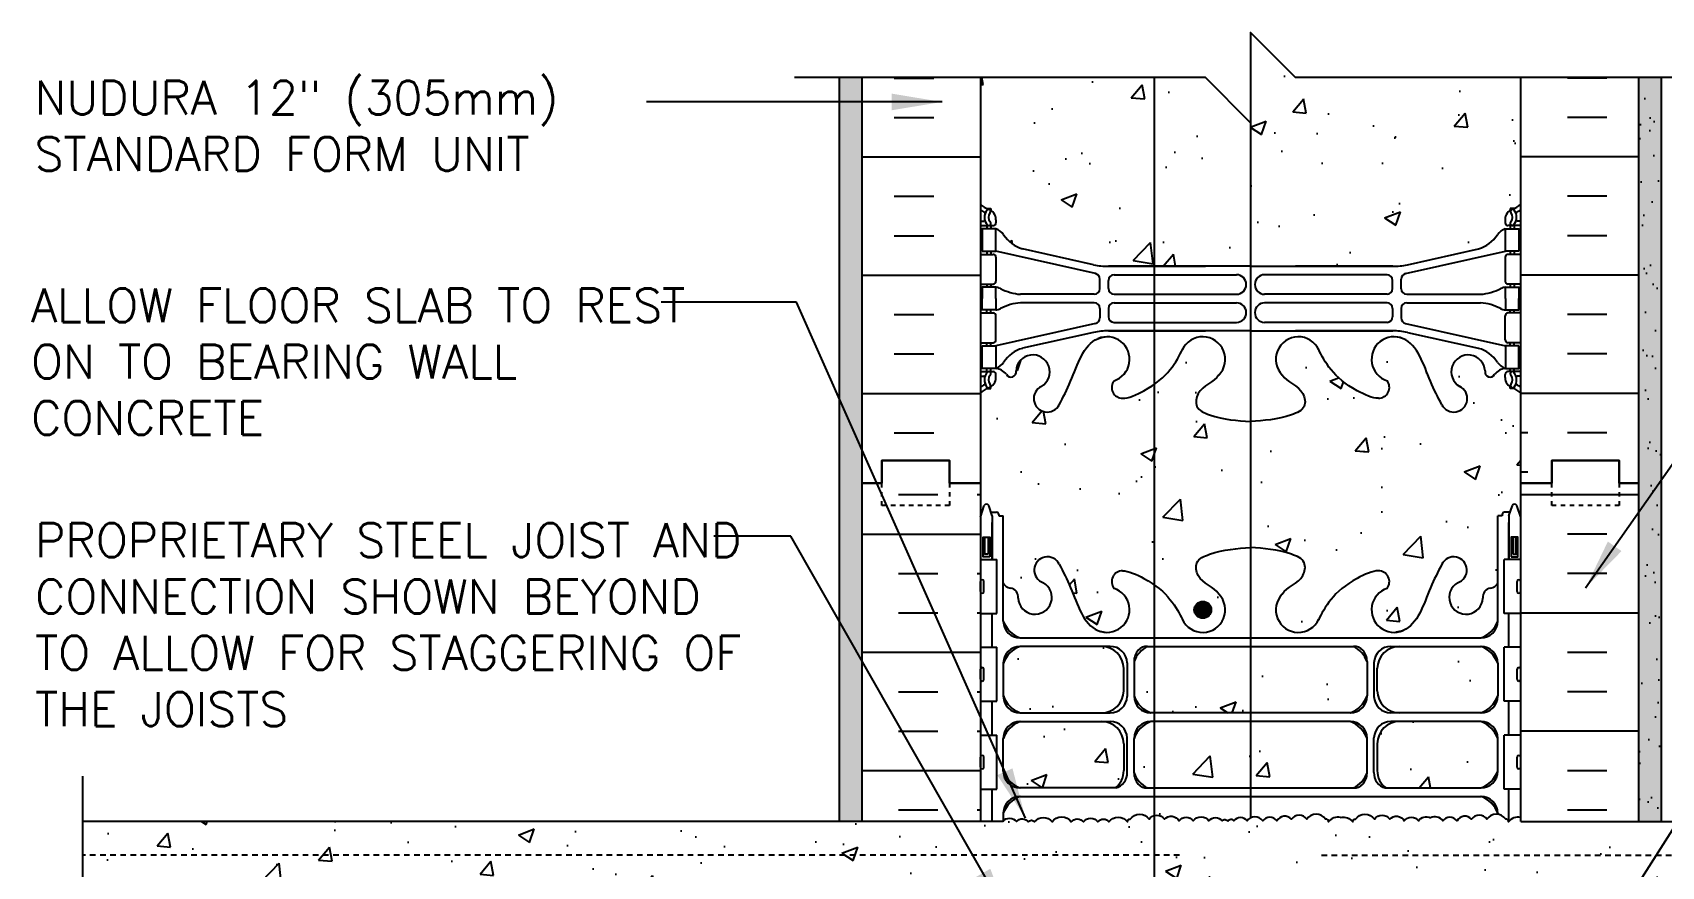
# Model space of a CAD drawing. Header units: inches. Extents: x 241.2 to 299.7, y 172.1 to 244.9.
# Drawn here: x 241.25 to 277.42, y 226.12 to 244.63 of the extents above; entities that cross this region are included whole.
import ezdxf

# ---------------------------------------------------------------- set-up
doc = ezdxf.new("R2010")
doc.units = ezdxf.units.IN
doc.header["$MEASUREMENT"] = 0
doc.linetypes.add('DASHED2', pattern=[0.375, 0.25, -0.125])
doc.linetypes.add('HIDDEN2', pattern=[0.1875, 0.125, -0.0625])
for name, color, linetype in [('HATCH', 12, 'Continuous'), ('Hidden2', 12, 'HIDDEN2'), ('line25', 2, 'Continuous'), ('LINE3', 3, 'Continuous'), ('LINE50', 5, 'Continuous'), ('LINE9', 9, 'Continuous'), ('TEXT', 4, 'Continuous'), ('Web_Edge', 9, 'Continuous')]:
    doc.layers.add(name, color=color, linetype=linetype)
doc.styles.add('DIM', font='romans.shx', dxfattribs={"width": 0.7})
doc.styles.add('ROMANS', font='romans.shx', dxfattribs={"height": 0.75})
doc.dimstyles.new('ext_12', dxfattribs={"dimscale": 12, "dimtxt": 0.09375, "dimasz": 0.09375, "dimexe": 0.09375, "dimexo": 0.0625, "dimgap": 0.0625, "dimtad": 1, "dimdec": 1, "dimzin": 3, "dimdsep": 46, "dimlunit": 4, "dimtxsty": 'DIM', "dimcen": 0.09, "dimdle": 0.09375, "dimclrt": 4, "dimadec": 0, "dimazin": 0, "dimtfac": 1, "dimtdec": 1, "dimtmove": 2, "dimatfit": 3, "dimfxl": 1, "dimfrac": 2, "dimtolj": 1, "dimtzin": 0, "dimarcsym": 0})
pattern_1 = [(50, (0, 0), (3.5863, -0.31376), [0.375, -4.125]), (355, (0, 0), (-0.693757, 3.76096), [0.3, -3.3]), (100.4514, (0.299, -0.026), (2.892544, 3.4472), [0.3187, -3.50571]), (46.1842, (0, 1), (5.336207, -0.827596), [0.5625, -6.1875]), (96.6356, (0.4447, 0.931), (4.67331, 4.87059), [0.47805, -5.25857]), (351.1842, (0, 1), (4.67331, 4.87059), [0.45, -4.95]), (21, (0.5, 0.75), (2.984535, -2.013094), [0.375, -4.125]), (326, (0.5, 0.75), (1.216577, 3.62575), [0.3, -3.3]), (71.4514, (0.7487, 0.5822), (4.201112, 1.612656), [0.3187, -3.50571]), (37.5, (0, 0), (0.0607993, 1.6644693), [0, -3.26, 0, -3.35, 0, -3.3125]), (7.5, (0, 0), (1.315348, 1.9720586), [0, -1.91, 0, -3.185, 0, -1.2625]), (327.5, (-1.115, 0), (2.669112, -0.1127744), [0, -1.25, 0, -3.9, 0, -5.175]), (317.5, (-1.615, 0), (2.915931, 0.500525), [0, -1.625, 0, -2.59, 0, -3.675])]

msp = doc.modelspace()

# ---------------------------------------------------------------- hatches: boundary and pattern name
at = {"layer": 'HATCH'}
h = msp.add_hatch(dxfattribs=at)
h.set_pattern_fill('AR-CONC', color=256, scale=0.5)
h.set_pattern_definition(pattern_1)
h.paths.add_polyline_path([(274.295, 210.436, 0.088416), (274.149, 210.534), (274.059, 210.534), (274.059, 210.575, -0.249069), (273.949, 210.782), (273.949, 210.85, -0.414214), (274.012, 210.912), (274.059, 210.912), (274.059, 210.982), (273.954, 210.982, -0.155529), (273.778, 211.117, 0.180914), (273.361, 211.428), (271.78, 211.781, 0.054974), (271.453, 211.817), (269.295, 211.817), (268.295, 211.817), (265.137, 211.817, 0.054974), (264.81, 211.781), (263.229, 211.428, 0.180914), (262.812, 211.117, -0.155529), (262.636, 210.982), (262.531, 210.982), (262.531, 210.912), (262.579, 210.912, -0.414214), (262.641, 210.85), (262.641, 210.782, -0.249069), (262.531, 210.575), (262.531, 210.534), (262.441, 210.534, 0.088416), (262.295, 210.436), (262.295, 204.821, 0.088416), (262.441, 204.724), (262.531, 204.724), (262.531, 204.682, -0.249069), (262.641, 204.475), (262.641, 204.407, -0.414214), (262.579, 204.345), (262.531, 204.345), (262.531, 204.275), (262.636, 204.275, -0.155529), (262.812, 204.141, 0.180914), (263.229, 203.829), (264.81, 203.476, 0.054974), (265.137, 203.44), (267.295, 203.44), (268.295, 203.44), (271.453, 203.44, 0.054974), (271.78, 203.476), (273.361, 203.829, 0.180914), (273.778, 204.141, -0.155529), (273.954, 204.275), (274.059, 204.275), (274.059, 204.345), (274.012, 204.345, -0.414214), (273.949, 204.407), (273.949, 204.475, -0.249069), (274.059, 204.682), (274.059, 204.724), (274.149, 204.724, 0.088416), (274.295, 204.821)])
h.paths.add_polyline_path([(270.883, 221.355, 0.225652), (270.508, 221.73), (266.083, 221.73, 0.225652), (265.708, 221.355), (265.708, 220.587, 0.185301), (266.006, 220.254), (270.584, 220.254, 0.185301), (270.883, 220.587)])
h.paths.add_polyline_path([(270.883, 223.064, 0.185301), (270.584, 223.397), (266.006, 223.397, 0.185301), (265.708, 223.064), (265.708, 222.296, 0.225652), (266.083, 221.921), (270.508, 221.921, 0.225652), (270.883, 222.296)])
h.paths.add_polyline_path([(265.48, 223.011, 0.24677), (265.286, 223.397), (264.295, 223.397), (264.295, 221.921), (264.98, 221.921, 0.410093), (265.48, 222.414)])
h.paths.add_polyline_path([(264.295, 223.397), (263.795, 223.397), (263.795, 221.921), (264.295, 221.921)])
h.paths.add_polyline_path([(263.795, 223.397), (263.18, 223.397, 0.225652), (262.805, 223.022), (262.805, 222.296, 0.225652), (263.18, 221.921), (263.795, 221.921)])
h.paths.add_polyline_path([(263.795, 221.73), (263.18, 221.73, 0.225652), (262.805, 221.355), (262.805, 220.629, 0.225652), (263.18, 220.254), (263.795, 220.254)])
h.paths.add_polyline_path([(264.295, 221.73), (263.795, 221.73), (263.795, 220.254), (264.295, 220.254)])
h.paths.add_polyline_path([(265.48, 221.237, 0.410093), (264.98, 221.73), (264.295, 221.73), (264.295, 220.254), (264.98, 220.254, 0.406005), (265.48, 220.74)])
h.paths.add_polyline_path([(272.295, 221.73), (271.61, 221.73, 0.410093), (271.11, 221.237), (271.11, 220.74, 0.406005), (271.61, 220.254), (272.295, 220.254)])
h.paths.add_polyline_path([(273.785, 221.355, 0.225652), (273.41, 221.73), (272.795, 221.73), (272.795, 220.254), (273.41, 220.254, 0.225652), (273.785, 220.629)])
h.paths.add_polyline_path([(273.785, 223.022, 0.225652), (273.41, 223.397), (272.795, 223.397), (272.795, 221.921), (273.41, 221.921, 0.225652), (273.785, 222.296)])
h.paths.add_polyline_path([(272.295, 223.397), (271.304, 223.397, 0.24677), (271.11, 223.011), (271.11, 222.414, 0.410093), (271.61, 221.921), (272.295, 221.921)])
h.paths.add_polyline_path([(272.295, 223.869), (270.795, 223.869), (270.795, 223.883, 0.509352), (270.221, 223.873, 0.520567), (269.409, 223.873, 0.520567), (268.689, 223.873, 0.520567), (268.288, 223.873, 0.520567), (267.488, 223.873, 0.520567), (266.759, 223.873, 0.520567), (266.3, 223.873, 0.520567), (265.824, 223.873, 0.027717), (265.795, 223.91), (265.795, 223.869), (264.295, 223.869), (264.295, 223.585), (272.295, 223.585)])
h.paths.add_polyline_path([(264.295, 223.869), (263.795, 223.869), (263.795, 223.585), (264.295, 223.585)])
h.paths.add_polyline_path([(270.795, 225.869), (271.045, 225.869), (298.725, 225.869), (298.725, 227.119), (274.295, 227.119), (274.295, 227.204, 0.356777), (274.006, 227.072, 0.77579), (273.963, 227.169, 0.520567), (273.544, 227.169, 0.520567), (273.205, 227.169, 0.520567), (272.881, 227.129, 0.520567), (272.565, 227.129, 0.373598), (272.295, 227.197, 0.373598), (272.025, 227.129, 0.520567), (271.709, 227.129, 0.520567), (271.386, 227.169, 0.520567), (271.046, 227.169, 0.520567), (270.627, 227.169, 0.77579), (270.584, 227.072, 0.356777), (270.295, 227.204, 0.356777), (270.006, 227.072, 0.77579), (269.963, 227.169, 0.520567), (269.544, 227.169, 0.520567), (269.205, 227.169, 0.520567), (268.881, 227.129, 0.520567), (268.565, 227.129, 0.520567), (268.217, 227.129, 0.520567), (267.925, 227.129, 0.542707), (267.794, 227.119, 0.542707), (267.662, 227.129, 0.520567), (267.37, 227.129, 0.520567), (267.022, 227.129, 0.520567), (266.707, 227.129, 0.520567), (266.383, 227.169, 0.520567), (266.043, 227.169, 0.520567), (265.625, 227.169, 0.77579), (265.581, 227.072, 0.570299), (265.151, 227.105, 0.520567), (264.906, 227.105, 0.520567), (264.582, 227.105, 0.520567), (264.314, 227.105, 0.520567), (263.887, 227.105, 0.520567), (263.5, 227.105, 0.520567), (263.358, 227.105, 0.520567), (263.097, 227.113, 0.486686), (262.796, 227.119), (242.355, 227.119), (242.355, 225.869), (265.545, 225.869), (265.795, 225.869), (265.795, 223.91, -0.027717), (265.824, 223.873, -0.520567), (266.3, 223.873, -0.520567), (266.759, 223.873, -0.520567), (267.488, 223.873, -0.520567), (268.288, 223.873, -0.520567), (268.689, 223.873, -0.520567), (269.409, 223.873, -0.520567), (270.221, 223.873, -0.509352), (270.795, 223.883)])
h.paths.add_polyline_path([(261.193, 225.369), (265.295, 225.369), (265.295, 225.619), (242.355, 225.619), (242.355, 224.369), (243.453, 224.369), (260.193, 224.369)], flags=17)
h.paths.add_polyline_path([(265.545, 225.869), (242.355, 225.869), (242.355, 225.619), (265.295, 225.619, -0.414214)], flags=17)
h.paths.add_polyline_path([(298.725, 225.619), (271.295, 225.619), (271.295, 225.369), (275.397, 225.369), (276.397, 224.369), (298.725, 224.369)], flags=17)
h.paths.add_polyline_path([(298.725, 225.869), (271.045, 225.869, -0.414214), (271.295, 225.619), (298.725, 225.619)], flags=17)
h.paths.add_polyline_path([(265.48, 228.843, 0.410093), (264.98, 229.336), (263.18, 229.336, 0.225652), (262.805, 228.961), (262.805, 228.235, 0.225652), (263.18, 227.86), (265.286, 227.86, 0.24677), (265.48, 228.246)])
h.paths.add_polyline_path([(265.48, 230.02), (265.48, 230.517, 0.406005), (264.98, 231.003), (263.18, 231.003, 0.225652), (262.805, 230.628), (262.805, 229.902, 0.225652), (263.18, 229.527), (264.98, 229.527, 0.410093)])
h.paths.add_polyline_path([(270.883, 230.67, 0.185301), (270.584, 231.003), (266.006, 231.003, 0.185301), (265.708, 230.67), (265.708, 229.902, 0.225652), (266.083, 229.527), (270.508, 229.527, 0.225652), (270.883, 229.902)])
h.paths.add_polyline_path([(270.883, 228.961, 0.225652), (270.508, 229.336), (266.083, 229.336, 0.225652), (265.708, 228.961), (265.708, 228.193, 0.185301), (266.006, 227.86), (270.584, 227.86, 0.185301), (270.883, 228.193)])
h.paths.add_polyline_path([(273.785, 228.961, 0.225652), (273.41, 229.336), (271.61, 229.336, 0.410093), (271.11, 228.843), (271.11, 228.246, 0.24677), (271.304, 227.86), (273.41, 227.86, 0.225652), (273.785, 228.235)])
h.paths.add_polyline_path([(273.785, 230.628, 0.225652), (273.41, 231.003), (271.61, 231.003, 0.406005), (271.11, 230.517), (271.11, 230.02, 0.410093), (271.61, 229.527), (273.41, 229.527, 0.225652), (273.785, 229.902)])
h.paths.add_polyline_path([(274.059, 240.724), (274.149, 240.724, 0.088416), (274.295, 240.821), (274.295, 243.629), (269.295, 243.629), (268.295, 244.629), (268.295, 242.629), (267.295, 243.629), (262.295, 243.629), (262.295, 240.821, 0.088416), (262.441, 240.724), (262.531, 240.724), (262.531, 240.682, -0.249069), (262.641, 240.475), (262.641, 240.407, -0.414214), (262.579, 240.345), (262.531, 240.345), (262.531, 240.275), (262.636, 240.275, -0.168672), (262.822, 240.125, 0.17445), (263.229, 239.829), (264.81, 239.476, 0.054974), (265.137, 239.44), (268.295, 239.44), (271.453, 239.44, 0.054974), (271.78, 239.476), (273.361, 239.829, 0.17445), (273.768, 240.125, -0.168672), (273.954, 240.275), (274.059, 240.275), (274.059, 240.345), (274.012, 240.345, -0.414214), (273.949, 240.407), (273.949, 240.475, -0.249069), (274.059, 240.682)])
h = msp.add_hatch(dxfattribs=at)
h.set_pattern_fill('AR-SAND', color=256, scale=0.25, style=0)
h.set_pattern_definition([(142.5, (259.27336, 233.5455), (0.0157483, 0.481706), [0, -0.38, 0, -0.425, 0, -0.40625]), (172.5, (259.27336, 233.5455), (-0.442444, 0.705537), [0, -0.205, 0, -0.3425, 0, -0.13125]), (212.5, (259.58086, 233.5455), (-0.7785355, 0.0014148), [0, -0.125, 0, -0.45, 0, -0.5875]), (222.5, (259.58086, 233.5455), (-0.751532, 0.219419), [0, -0.0625, 0, -0.295, 0, -0.3375])])
h.paths.add_polyline_path([(259.17, 243.629), (259.67, 243.629), (259.67, 234.629), (259.67, 227.119), (259.17, 227.119)])
h.paths.add_polyline_path([(259.17, 209.869), (259.67, 209.869), (259.67, 198.629), (259.17, 198.629)])
h.paths.add_polyline_path([(242.355, 210.369), (242.355, 209.869), (261.795, 209.869), (261.795, 210.369)])
h = msp.add_hatch(dxfattribs=at)
h.set_pattern_fill('AR-SAND', color=256, scale=0.25, style=0)
h.set_pattern_definition([(37.5, (277.31667, 233.5455), (-0.0157483, 0.481706), [0, -0.38, 0, -0.425, 0, -0.40625]), (7.5, (277.3167, 233.5455), (0.442444, 0.705537), [0, -0.205, 0, -0.3425, 0, -0.13125]), (327.5, (277.00917, 233.5455), (0.7785355, 0.0014148), [0, -0.125, 0, -0.45, 0, -0.5875]), (317.5, (277.0092, 233.5455), (0.751532, 0.219419), [0, -0.0625, 0, -0.295, 0, -0.3375])])
h.paths.add_polyline_path([(277.42, 243.629), (276.92, 243.629), (276.92, 234.629), (276.92, 227.119), (277.42, 227.119)])
h.paths.add_polyline_path([(277.42, 209.869), (276.92, 209.869), (276.92, 198.629), (277.42, 198.629)])
h.paths.add_polyline_path([(298.725, 209.869), (298.725, 210.369), (274.795, 210.369), (274.795, 209.869)])
h = msp.add_hatch(dxfattribs=at)
h.set_pattern_fill('AR-SAND', color=256, scale=0.5, style=0)
h.set_pattern_definition([(37.5, (157.8106, 29.396), (-0.0314967, 0.963412), [0, -0.76, 0, -0.85, 0, -0.8125]), (7.5, (157.8106, 29.396), (0.8848884, 1.411073), [0, -0.41, 0, -0.685, 0, -0.2625]), (327.5, (157.1956, 29.396), (1.557071, 0.0028295), [0, -0.25, 0, -0.9, 0, -1.175]), (317.5, (157.1956, 29.396), (1.503063, 0.438838), [0, -0.125, 0, -0.59, 0, -0.675])])
h.paths.add_polyline_path([(277.42, 229.416), (276.92, 229.169), (276.92, 227.119), (277.42, 227.119)])
h.paths.add_polyline_path([(277.42, 234.266), (276.92, 234.019), (276.92, 229.169), (277.42, 229.416)])
h.paths.add_polyline_path([(277.42, 235.93), (276.92, 235.93), (276.92, 234.629), (276.92, 234.019), (277.42, 234.266)])
h.paths.add_polyline_path([(277.42, 243.629), (276.92, 243.629), (276.92, 235.93), (277.42, 235.93)])
h = msp.add_hatch(dxfattribs=at)
h.set_pattern_fill('AR-CONC', color=256, scale=0.5)
h.set_pattern_definition(pattern_1)
edge = h.paths.add_edge_path()
edge.add_arc((274.16, 234.103), 0.0567, 28.0725, 151.9275, ccw=False)
edge.add_line((274.21, 234.13), (274.295, 233.869))
edge.add_line((274.295, 233.869), (274.295, 234.629))
edge.add_line((274.295, 234.629), (274.295, 236.629))
edge.add_arc((273.949, 236.268), 0.5, 46.2109, 66.4218)
edge.add_line((274.149, 236.726), (274.059, 236.726))
edge.add_line((274.059, 236.726), (274.059, 236.768))
edge.add_arc((274.199, 236.975), 0.25, 180, 235.9442, ccw=False)
edge.add_line((273.949, 236.975), (273.949, 237.042))
edge.add_arc((274.012, 237.042), 0.0625, 90, 180, ccw=False)
edge.add_line((274.012, 237.105), (274.059, 237.105))
edge.add_line((274.059, 237.105), (274.059, 237.175))
edge.add_line((274.059, 237.175), (273.954, 237.175))
edge.add_arc((273.992, 236.825), 0.352, 96.1291, 141.5331)
edge.add_arc((273.614, 237.094), 0.113, 167.8156, 334.0569, ccw=False)
edge.add_arc((273.129, 237.098), 0.375, 2.9237, 239.8675)
edge.add_arc((272.809, 236.505), 0.3, -152.403, 63.9425, ccw=False)
edge.add_spline(control_points=[(272.543, 236.366), (272.457, 236.532), (272.204, 237.022), (272.01, 237.703), (271.684, 237.834)], knot_values=[0, 0, 0, 0, 0.579211, 1.703896, 1.703896, 1.703896, 1.703896], degree=3, periodic=0)
edge.add_spline(control_points=[(271.684, 237.834), (271.635, 237.854), (271.58, 237.866), (271.524, 237.875)], knot_values=[1.703896, 1.703896, 1.703896, 1.703896, 1.875321, 1.875321, 1.875321, 1.875321], degree=3, periodic=0)
edge.add_arc((271.483, 237.376), 0.5, 85.2926, 251.7937)
edge.add_arc((271.136, 236.752), 0.242, -90, 38.2327, ccw=False)
edge.add_spline(control_points=[(271.136, 236.51), (271.015, 236.508), (270.196, 236.859), (269.951, 237.306), (269.811, 237.586)], knot_values=[0.038125, 0.038125, 0.038125, 0.038125, 0.320663, 1.237398, 1.237398, 1.237398, 1.237398], degree=3, periodic=0)
edge.add_arc((269.358, 237.376), 0.5, 24.819, 224.1875)
edge.add_spline(control_points=[(268.999, 237.028), (269.107, 236.865), (269.467, 236.774), (269.543, 236.279), (268.995, 236.043), (268.591, 236.014), (268.295, 235.993)], knot_values=[0.229407, 0.229407, 0.229407, 0.229407, 0.844432, 1.128849, 1.464331, 2.389004, 2.389004, 2.389004, 2.389004], degree=3, periodic=0)
edge.add_spline(control_points=[(268.295, 235.993), (267.999, 236.014), (267.595, 236.043), (267.047, 236.279), (267.123, 236.774), (267.483, 236.865), (267.591, 237.028)], knot_values=[0.229407, 0.229407, 0.229407, 0.229407, 1.15408, 1.489562, 1.773979, 2.389004, 2.389004, 2.389004, 2.389004], degree=3, periodic=0)
edge.add_arc((267.233, 237.376), 0.5, 315.8125, 515.181)
edge.add_spline(control_points=[(266.779, 237.586), (266.639, 237.306), (266.394, 236.859), (265.575, 236.508), (265.454, 236.51)], knot_values=[0.038125, 0.038125, 0.038125, 0.038125, 0.95486, 1.237398, 1.237398, 1.237398, 1.237398], degree=3, periodic=0)
edge.add_arc((265.454, 236.752), 0.242, 141.7673, 270, ccw=False)
edge.add_arc((265.108, 237.376), 0.5, 288.2063, 454.7074)
edge.add_spline(control_points=[(265.066, 237.875), (265.01, 237.866), (264.955, 237.854), (264.906, 237.834)], knot_values=[1.703896, 1.703896, 1.703896, 1.703896, 1.875321, 1.875321, 1.875321, 1.875321], degree=3, periodic=0)
edge.add_spline(control_points=[(264.906, 237.834), (264.58, 237.703), (264.386, 237.022), (264.133, 236.532), (264.047, 236.366)], knot_values=[0, 0, 0, 0, 1.124685, 1.703896, 1.703896, 1.703896, 1.703896], degree=3, periodic=0)
edge.add_arc((263.781, 236.505), 0.3, 116.0575, 333.031, ccw=False)
edge.add_arc((263.461, 237.098), 0.375, 300.1325, 537.0763)
edge.add_arc((262.976, 237.094), 0.113, -154.0569, 12.1844, ccw=False)
edge.add_arc((262.598, 236.825), 0.352, 38.4669, 83.8709)
edge.add_line((262.636, 237.175), (262.531, 237.175))
edge.add_line((262.531, 237.175), (262.531, 237.105))
edge.add_line((262.531, 237.105), (262.579, 237.105))
edge.add_arc((262.579, 237.042), 0.0625, 0, 90, ccw=False)
edge.add_line((262.641, 237.042), (262.641, 236.975))
edge.add_arc((262.391, 236.975), 0.25, 304.0558, 360, ccw=False)
edge.add_line((262.531, 236.768), (262.531, 236.726))
edge.add_line((262.531, 236.726), (262.441, 236.726))
edge.add_arc((262.641, 236.268), 0.5, 113.5782, 133.7891)
edge.add_line((262.295, 236.629), (262.295, 233.869))
edge.add_line((262.295, 233.869), (262.38, 234.13))
edge.add_arc((262.43, 234.103), 0.0567, 28.0725, 151.9275, ccw=False)
edge.add_line((262.48, 234.13), (262.529, 233.98))
edge.add_line((262.529, 233.98), (262.655, 233.98))
edge.add_arc((262.655, 233.93), 0.05, 0, 90, ccw=False)
edge.add_line((262.705, 233.93), (262.705, 233.9))
edge.add_line((262.705, 233.9), (262.805, 233.9))
edge.add_line((262.805, 233.9), (262.805, 232.411))
edge.add_arc((262.979, 232.487), 0.19, 203.6316, 265.6964)
edge.add_arc((262.936, 232.099), 0.2, -7.1071, 81.62, ccw=False)
edge.add_arc((263.509, 232.093), 0.375, 182.9237, 419.8675)
edge.add_arc((263.783, 232.698), 0.293, 25.7984, 253.0731, ccw=False)
edge.add_spline(control_points=[(264.047, 232.826), (264.133, 232.659), (264.386, 232.169), (264.58, 231.488), (264.906, 231.358)], knot_values=[0, 0, 0, 0, 0.579211, 1.703896, 1.703896, 1.703896, 1.703896], degree=3, periodic=0)
edge.add_spline(control_points=[(264.906, 231.358), (264.956, 231.338), (265.01, 231.325), (265.066, 231.317)], knot_values=[1.703896, 1.703896, 1.703896, 1.703896, 1.875321, 1.875321, 1.875321, 1.875321], degree=3, periodic=0)
edge.add_arc((265.108, 231.815), 0.5, 265.2926, 431.7937)
edge.add_arc((265.454, 232.44), 0.242, 90, 218.2327, ccw=False)
edge.add_spline(control_points=[(265.454, 232.682), (265.575, 232.684), (266.394, 232.333), (266.639, 231.886), (266.779, 231.606)], knot_values=[0.038125, 0.038125, 0.038125, 0.038125, 0.320663, 1.237398, 1.237398, 1.237398, 1.237398], degree=3, periodic=0)
edge.add_arc((267.233, 231.815), 0.5, 204.819, 404.1875)
edge.add_spline(control_points=[(267.591, 232.164), (267.483, 232.327), (267.123, 232.418), (267.047, 232.913), (267.595, 233.149), (267.999, 233.177), (268.295, 233.198)], knot_values=[0.229407, 0.229407, 0.229407, 0.229407, 0.844432, 1.128849, 1.464331, 2.389004, 2.389004, 2.389004, 2.389004], degree=3, periodic=0)
edge.add_spline(control_points=[(268.295, 233.198), (268.591, 233.177), (268.995, 233.149), (269.543, 232.913), (269.467, 232.418), (269.107, 232.327), (268.999, 232.164)], knot_values=[0.229407, 0.229407, 0.229407, 0.229407, 1.15408, 1.489562, 1.773979, 2.389004, 2.389004, 2.389004, 2.389004], degree=3, periodic=0)
edge.add_arc((269.358, 231.815), 0.5, 135.8125, 335.181)
edge.add_spline(control_points=[(269.811, 231.606), (269.951, 231.886), (270.196, 232.333), (271.015, 232.684), (271.136, 232.682)], knot_values=[0.038125, 0.038125, 0.038125, 0.038125, 0.95486, 1.237398, 1.237398, 1.237398, 1.237398], degree=3, periodic=0)
edge.add_arc((271.136, 232.44), 0.242, -38.2327, 90, ccw=False)
edge.add_arc((271.483, 231.815), 0.5, 108.2063, 274.7074)
edge.add_spline(control_points=[(271.524, 231.317), (271.58, 231.325), (271.635, 231.338), (271.684, 231.358)], knot_values=[1.703896, 1.703896, 1.703896, 1.703896, 1.875321, 1.875321, 1.875321, 1.875321], degree=3, periodic=0)
edge.add_spline(control_points=[(271.684, 231.358), (272.01, 231.488), (272.204, 232.169), (272.457, 232.659), (272.543, 232.826)], knot_values=[0, 0, 0, 0, 1.124685, 1.703896, 1.703896, 1.703896, 1.703896], degree=3, periodic=0)
edge.add_arc((272.807, 232.698), 0.293, -73.0731, 154.2016, ccw=False)
edge.add_arc((273.081, 232.093), 0.375, 120.1325, 357.0763)
edge.add_arc((273.654, 232.099), 0.2, 98.3788, 187.1071, ccw=False)
edge.add_arc((273.611, 232.487), 0.19, 274.3061, 336.3703)
edge.add_line((273.785, 232.411), (273.785, 233.9))
edge.add_line((273.785, 233.9), (273.885, 233.9))
edge.add_line((273.885, 233.9), (273.885, 233.93))
edge.add_arc((273.935, 233.93), 0.05, 90, 180, ccw=False)
edge.add_line((273.935, 233.98), (274.061, 233.98))
edge.add_line((274.061, 233.98), (274.11, 234.13))
h = msp.add_hatch(dxfattribs=at)
h.set_pattern_fill('INSUL', color=256, scale=7, style=0)
h.set_pattern_definition([(0, (276.2226, 217.7453), (0, 2.625), []), (0, (276.2226, 218.6203), (0, 2.625), [0.875, -0.875]), (0, (276.2226, 219.4953), (0, 2.625), [0.875, -0.875])])
h.paths.add_polyline_path([(276.92, 220.369), (274.295, 220.369), (274.295, 216.629), (274.983, 216.629), (274.983, 217.129), (276.483, 217.129), (276.483, 216.629), (276.92, 216.629)])
h.paths.add_polyline_path([(259.67, 227.119), (262.295, 227.119), (262.295, 234.629), (261.608, 234.629), (261.608, 235.129), (260.108, 235.129), (260.108, 234.629), (259.67, 234.629)])
h.paths.add_polyline_path([(262.295, 223.846), (259.67, 223.846), (259.67, 216.629), (260.108, 216.629), (260.108, 217.129), (261.608, 217.129), (261.608, 216.629), (262.295, 216.629)])
h = msp.add_hatch(dxfattribs=at)
h.set_pattern_fill('AR-CONC', color=256, scale=0.5, style=0)
h.set_pattern_definition([(50, (74.5623, -8.4284), (3.5863, -0.31376), [0.375, -4.125]), (355, (74.5623, -8.4284), (-0.693757, 3.76096), [0.3, -3.3]), (100.4514, (74.861, -8.4545), (2.892547, 3.447198), [0.3187, -3.50571]), (46.1842, (74.5623, -7.4284), (5.336205, -0.827595), [0.5625, -6.1875]), (96.6356, (75.007, -7.4974), (4.67331, 4.87059), [0.47805, -5.258565]), (351.1842, (74.5623, -7.4284), (4.67331, 4.87059), [0.45, -4.95]), (21, (75.0623, -7.6784), (2.984535, -2.013094), [0.375, -4.125]), (326, (75.0623, -7.6784), (1.216577, 3.62575), [0.3, -3.3]), (71.4514, (75.311, -7.846), (4.201113, 1.612652), [0.3187, -3.50571]), (37.5, (74.5623, -8.4284), (0.0607993, 1.664469), [0, -3.26, 0, -3.35, 0, -3.3125]), (7.5, (74.5623, -8.4284), (1.315348, 1.972059), [0, -1.91, 0, -3.185, 0, -1.2625]), (327.5, (73.4473, -8.4284), (2.669112, -0.1127744), [0, -1.25, 0, -3.9, 0, -5.175]), (317.5, (72.9473, -8.4284), (2.91593, 0.500525), [0, -1.625, 0, -2.59, 0, -3.675])])
h.paths.add_polyline_path([(266.307, 227.769), (266.295, 227.769), (265.295, 227.769, 0.046237), (264.882, 227.73), (264.882, 227.134, -0.047664), (264.906, 227.105, -0.520567), (265.151, 227.105, -0.520567), (265.561, 227.105, -0.520567), (265.625, 227.169, -0.520567), (266.043, 227.169, -0.373157), (266.307, 227.235)])
at = {"layer": 'LINE3'}
msp.add_hatch(color=256, dxfattribs=at).paths.add_polyline_path([(267.045, 231.815, 1), (267.42, 231.815, 1)])

# ---------------------------------------------------------------- linework, layer by layer
at = {"layer": 'HATCH'}
for p, q in [((260.383, 243.619), (261.258, 243.619)), ((276.207, 243.619), (275.332, 243.619)), ((260.383, 242.744), (261.258, 242.744)), ((276.207, 242.744), (275.332, 242.744)), ((259.67, 241.869), (262.295, 241.869)), ((276.92, 241.869), (274.295, 241.869)), ((260.383, 240.994), (261.258, 240.994)), ((276.207, 240.994), (275.332, 240.994)), ((260.383, 240.119), (261.258, 240.119)), ((276.207, 240.119), (275.332, 240.119)), ((259.67, 239.244), (262.295, 239.244)), ((276.92, 239.244), (274.295, 239.244)), ((260.383, 238.369), (261.258, 238.369)), ((276.207, 238.369), (275.332, 238.369)), ((260.383, 237.494), (261.258, 237.494)), ((276.207, 237.494), (275.332, 237.494)), ((259.67, 236.619), (262.295, 236.619)), ((276.92, 236.619), (274.295, 236.619)), ((260.383, 235.744), (261.258, 235.744)), ((274.457, 235.744), (274.295, 235.744)), ((276.207, 235.744), (275.332, 235.744)), ((274.457, 234.869), (274.295, 234.869)), ((276.92, 234.369), (274.295, 234.369)), ((276.207, 233.494), (275.332, 233.494)), ((276.207, 232.619), (275.332, 232.619)), ((276.92, 231.744), (274.295, 231.744)), ((276.207, 230.869), (275.332, 230.869)), ((276.207, 229.994), (275.332, 229.994)), ((276.92, 229.119), (274.295, 229.119)), ((276.207, 228.244), (275.332, 228.244)), ((276.207, 227.369), (275.332, 227.369))]:
    msp.add_line(p, q, dxfattribs=at)
for points in [[(262.796, 227.119, -0.486686), (263.097, 227.113, -0.520567), (263.358, 227.105, -0.520567), (263.5, 227.105, -0.520567), (263.887, 227.105, -0.520567), (264.314, 227.105, -0.520567), (264.582, 227.105, -0.520567), (264.906, 227.105, -0.520567), (265.151, 227.105, -0.520567), (265.561, 227.105, -0.520567), (265.625, 227.169, -0.520567), (266.043, 227.169, -0.520567), (266.383, 227.169, -0.520567), (266.707, 227.129, -0.520567), (267.022, 227.129, -0.520567), (267.37, 227.129, -0.520567), (267.662, 227.129, -0.542707), (267.794, 227.119)], [(270.295, 227.204, 0.314132), (270.026, 227.105, 0.520567), (269.963, 227.169, 0.520567), (269.544, 227.169, 0.520567), (269.205, 227.169, 0.520567), (268.881, 227.129, 0.520567), (268.565, 227.129, 0.520567), (268.217, 227.129, 0.520567), (267.925, 227.129, 0.542707), (267.794, 227.119)], [(270.295, 227.204, -0.314132), (270.564, 227.105, -0.520567), (270.627, 227.169, -0.520567), (271.046, 227.169, -0.520567), (271.386, 227.169, -0.520567), (271.709, 227.129, -0.520567), (272.025, 227.129, -0.373598), (272.295, 227.197, -0.373598)], [(274.295, 227.204, 0.314132), (274.026, 227.105, 0.520567), (273.963, 227.169, 0.520567), (273.544, 227.169, 0.520567), (273.205, 227.169, 0.520567), (272.881, 227.129, 0.520567), (272.565, 227.129, 0.373598), (272.295, 227.197, 0.373598)]]:
    msp.add_lwpolyline(points, format="xyb", dxfattribs=at)
at = {"layer": 'Hidden2', "linetype": 'HIDDEN2'}
for p, q in [((266.72, 226.369), (242.355, 226.369)), ((269.87, 226.369), (298.725, 226.369))]:
    msp.add_line(p, q, dxfattribs=at)
at = {"layer": 'line25'}
for p, q in [((262.295, 243.629), (262.295, 227.119)), ((274.295, 234.629), (274.295, 243.629)), ((274.295, 227.119), (274.295, 234.629)), ((262.295, 232.934), (262.66, 232.934)), ((262.66, 231.734), (262.66, 232.934)), ((274.295, 232.934), (273.93, 232.934)), ((273.93, 231.734), (273.93, 232.934)), ((262.295, 232.224), (262.295, 232.444)), ((262.295, 232.389), (262.295, 232.389)), ((262.295, 232.279), (262.295, 232.279)), ((262.335, 232.484), (262.335, 232.484)), ((262.375, 232.224), (262.375, 232.444)), ((274.215, 232.224), (274.215, 232.444)), ((274.255, 232.484), (274.255, 232.484)), ((274.295, 232.224), (274.295, 232.444)), ((274.295, 232.389), (274.295, 232.389)), ((274.295, 232.279), (274.295, 232.279)), ((262.335, 232.184), (262.335, 232.184)), ((274.255, 232.184), (274.255, 232.184)), ((262.295, 231.734), (262.66, 231.734)), ((274.295, 231.734), (273.93, 231.734)), ((262.295, 230.984), (262.66, 230.984)), ((262.66, 229.784), (262.66, 230.984)), ((274.295, 230.984), (273.93, 230.984)), ((273.93, 229.784), (273.93, 230.984)), ((262.295, 230.274), (262.295, 230.494)), ((262.295, 230.439), (262.295, 230.439)), ((262.335, 230.534), (262.335, 230.534)), ((262.375, 230.274), (262.375, 230.494)), ((274.215, 230.274), (274.215, 230.494)), ((274.255, 230.534), (274.255, 230.534)), ((274.295, 230.274), (274.295, 230.494)), ((274.295, 230.439), (274.295, 230.439)), ((262.295, 230.329), (262.295, 230.329)), ((262.335, 230.234), (262.335, 230.234)), ((274.255, 230.234), (274.255, 230.234)), ((274.295, 230.329), (274.295, 230.329)), ((262.295, 229.784), (262.66, 229.784)), ((274.295, 229.784), (273.93, 229.784)), ((262.295, 229.034), (262.66, 229.034)), ((262.66, 227.834), (262.66, 229.034)), ((274.295, 229.034), (273.93, 229.034)), ((273.93, 227.834), (273.93, 229.034)), ((262.295, 228.324), (262.295, 228.544)), ((262.295, 228.489), (262.295, 228.489)), ((262.295, 228.379), (262.295, 228.379)), ((262.335, 228.584), (262.335, 228.584)), ((262.335, 228.284), (262.335, 228.284)), ((262.375, 228.324), (262.375, 228.544)), ((274.215, 228.324), (274.215, 228.544)), ((274.255, 228.584), (274.255, 228.584)), ((274.255, 228.284), (274.255, 228.284)), ((274.295, 228.324), (274.295, 228.544)), ((274.295, 228.489), (274.295, 228.489)), ((274.295, 228.379), (274.295, 228.379)), ((262.295, 227.834), (262.66, 227.834)), ((274.295, 227.834), (273.93, 227.834))]:
    msp.add_line(p, q, dxfattribs=at)
for centre, start, end in [((262.335, 232.444), 90, 180), ((262.335, 232.444), 360, 90), ((274.255, 232.444), 90, 180), ((274.255, 232.444), 0, 90), ((262.335, 232.224), 180, 270), ((262.335, 232.224), 270, 0), ((274.255, 232.224), 180, 270), ((274.255, 232.224), 270, 0), ((262.335, 230.494), 90, 180), ((262.335, 230.494), 360, 90), ((274.255, 230.494), 90, 180), ((274.255, 230.494), 0, 90), ((262.335, 230.274), 180, 270), ((262.335, 230.274), 270, 0), ((274.255, 230.274), 180, 270), ((274.255, 230.274), 270, 0), ((262.335, 228.544), 90, 180), ((262.335, 228.324), 180, 270), ((262.335, 228.544), 360, 90), ((262.335, 228.324), 270, 0), ((274.255, 228.544), 90, 180), ((274.255, 228.324), 180, 270), ((274.255, 228.544), 0, 90), ((274.255, 228.324), 270, 0)]:
    msp.add_arc(centre, 0.04, start, end, dxfattribs=at)
at = {"layer": 'LINE3'}
for p, q in [((268.295, 244.617), (268.295, 227.197)), ((266.152, 243.629), (266.152, 199.584))]:
    msp.add_line(p, q, dxfattribs=at)
msp.add_circle((267.233, 231.815), 0.188, dxfattribs=at)
at = {"layer": 'LINE50'}
for p, q in [((259.67, 234.629), (259.67, 243.629)), ((276.92, 234.629), (276.92, 243.629)), ((259.67, 227.119), (259.67, 234.629)), ((276.92, 227.119), (276.92, 234.629))]:
    msp.add_line(p, q, dxfattribs=at)
for points in [[(259.67, 234.629), (260.108, 234.629), (260.108, 235.129), (261.608, 235.129), (261.608, 234.629), (262.295, 234.629)], [(262.295, 234.629), (261.608, 234.629), (261.608, 235.129), (260.108, 235.129), (260.108, 234.629), (259.67, 234.629)], [(276.92, 234.629), (276.483, 234.629), (276.483, 235.129), (274.983, 235.129), (274.983, 234.629), (274.295, 234.629)], [(274.295, 234.629), (274.983, 234.629), (274.983, 235.129), (276.483, 235.129), (276.483, 234.629), (276.92, 234.629)]]:
    msp.add_lwpolyline(points, dxfattribs=at)
at = {"layer": 'LINE9'}
for p, q in [((259.17, 227.119), (259.17, 243.629)), ((259.17, 227.119), (259.17, 243.629)), ((277.42, 227.119), (277.42, 243.629)), ((262.796, 227.119), (242.355, 227.119)), ((274.295, 227.119), (298.725, 227.119))]:
    msp.add_line(p, q, dxfattribs=at)
for points in [[(278.422, 243.629), (269.295, 243.629), (268.295, 244.629), (268.295, 242.629), (267.295, 243.629), (258.168, 243.629)], [(242.355, 228.119), (242.355, 219.744), (243.355, 218.744), (241.355, 218.744), (242.355, 217.744), (242.355, 208.869)]]:
    msp.add_lwpolyline(points, dxfattribs=at)
at = {"layer": 'LINE9', "linetype": 'DASHED2', "ltscale": 0.15}
for points in [[(261.608, 234.629), (261.608, 234.629), (261.608, 234.129), (260.108, 234.129), (260.108, 234.629), (260.108, 234.629)], [(276.483, 234.629), (276.483, 234.629), (276.483, 234.129), (274.983, 234.129), (274.983, 234.629), (274.983, 234.629)]]:
    msp.add_lwpolyline(points, dxfattribs=at)
at = {"layer": 'Web_Edge'}
for p, q in [((262.441, 240.724), (262.531, 240.724)), ((262.531, 240.724), (262.531, 240.682)), ((274.149, 240.724), (274.059, 240.724)), ((274.059, 240.724), (274.059, 240.682)), ((262.295, 240.445), (262.373, 240.445)), ((262.295, 240.345), (262.579, 240.345)), ((262.441, 240.345), (262.441, 240.275)), ((262.531, 240.345), (262.531, 240.275)), ((262.641, 240.475), (262.641, 240.407)), ((273.949, 240.475), (273.949, 240.407)), ((274.295, 240.345), (274.012, 240.345)), ((274.059, 240.345), (274.059, 240.275)), ((274.149, 240.345), (274.149, 240.275)), ((274.295, 240.445), (274.217, 240.445)), ((262.295, 239.705), (262.579, 239.705)), ((262.441, 239.775), (262.441, 239.705)), ((262.531, 239.775), (262.531, 239.705)), ((264.854, 239.278), (262.636, 239.775)), ((262.641, 239.642), (262.641, 239.107)), ((264.81, 239.476), (263.229, 239.829)), ((271.736, 239.278), (273.954, 239.775)), ((271.78, 239.476), (273.361, 239.829)), ((273.949, 239.642), (273.949, 239.107)), ((274.295, 239.705), (274.012, 239.705)), ((274.059, 239.775), (274.059, 239.705)), ((274.149, 239.775), (274.149, 239.705)), ((264.951, 238.944), (264.951, 239.156)), ((265.137, 239.44), (267.295, 239.44)), ((268.295, 239.44), (265.137, 239.44)), ((265.139, 238.945), (265.139, 239.129)), ((265.264, 239.254), (267.983, 239.254)), ((268.295, 239.44), (271.453, 239.44)), ((271.326, 239.254), (268.607, 239.254)), ((271.453, 239.44), (269.295, 239.44)), ((271.451, 238.945), (271.451, 239.129)), ((271.639, 238.944), (271.639, 239.156)), ((262.295, 239.045), (262.579, 239.045)), ((262.441, 239.045), (262.441, 238.975)), ((262.531, 239.045), (262.531, 238.975)), ((264.826, 238.819), (263.189, 238.819)), ((265.264, 238.82), (267.983, 238.82)), ((271.326, 238.82), (268.607, 238.82)), ((271.764, 238.819), (273.401, 238.819)), ((274.295, 239.045), (274.012, 239.045)), ((274.059, 239.045), (274.059, 238.975)), ((274.149, 239.045), (274.149, 238.975)), ((262.295, 238.405), (262.579, 238.405)), ((262.441, 238.405), (262.441, 238.475)), ((262.531, 238.405), (262.531, 238.475)), ((264.826, 238.631), (263.189, 238.631)), ((264.951, 238.506), (264.951, 238.293)), ((265.139, 238.505), (265.139, 238.321)), ((265.264, 238.63), (267.983, 238.63)), ((271.326, 238.63), (268.607, 238.63)), ((271.451, 238.505), (271.451, 238.321)), ((271.639, 238.506), (271.639, 238.293)), ((271.764, 238.631), (273.401, 238.631)), ((274.295, 238.405), (274.012, 238.405)), ((274.059, 238.405), (274.059, 238.475)), ((274.149, 238.405), (274.149, 238.475)), ((264.854, 238.171), (262.636, 237.675)), ((262.641, 237.807), (262.641, 238.342)), ((265.264, 238.196), (267.983, 238.196)), ((271.326, 238.196), (268.607, 238.196)), ((271.736, 238.171), (273.954, 237.675)), ((273.949, 237.807), (273.949, 238.342)), ((262.295, 237.745), (262.579, 237.745)), ((262.441, 237.675), (262.441, 237.745)), ((262.531, 237.675), (262.531, 237.745)), ((264.81, 237.973), (263.229, 237.62)), ((265.137, 238.009), (267.295, 238.009)), ((268.295, 238.009), (265.137, 238.009)), ((268.295, 238.009), (271.453, 238.009)), ((271.453, 238.009), (269.295, 238.009)), ((271.78, 237.973), (273.361, 237.62)), ((274.295, 237.745), (274.012, 237.745)), ((274.059, 237.675), (274.059, 237.745)), ((274.149, 237.675), (274.149, 237.745)), ((262.295, 237.105), (262.579, 237.105)), ((262.295, 237.005), (262.373, 237.005)), ((262.441, 237.105), (262.441, 237.175)), ((262.531, 237.105), (262.531, 237.175)), ((262.641, 236.975), (262.641, 237.042)), ((273.949, 236.975), (273.949, 237.042)), ((274.295, 237.105), (274.012, 237.105)), ((274.059, 237.105), (274.059, 237.175)), ((274.149, 237.105), (274.149, 237.175)), ((274.295, 237.005), (274.217, 237.005)), ((262.441, 236.726), (262.531, 236.726)), ((262.531, 236.726), (262.531, 236.768)), ((274.059, 236.726), (274.059, 236.768)), ((274.149, 236.726), (274.059, 236.726)), ((262.295, 233.869), (262.38, 234.13)), ((262.555, 233.9), (262.48, 234.13)), ((274.035, 233.9), (274.11, 234.13)), ((274.295, 233.869), (274.21, 234.13)), ((262.529, 233.98), (262.655, 233.98)), ((262.555, 233.9), (262.555, 232.934)), ((262.705, 233.93), (262.705, 233.93)), ((262.705, 233.93), (262.705, 233.9)), ((262.705, 233.9), (262.805, 233.9)), ((262.805, 231.565), (262.805, 233.9)), ((273.885, 233.9), (273.785, 233.9)), ((273.785, 231.565), (273.785, 233.9)), ((273.885, 233.93), (273.885, 233.93)), ((273.885, 233.93), (273.885, 233.9)), ((274.061, 233.98), (273.935, 233.98)), ((274.035, 233.9), (274.035, 232.934)), ((263.18, 231.19), (273.41, 231.19)), ((265.18, 231.003), (263.18, 231.003)), ((266.006, 231.003), (270.618, 231.003)), ((271.41, 231.003), (273.41, 231.003)), ((262.805, 230.628), (262.805, 229.902)), ((265.48, 230.02), (265.48, 230.517)), ((265.555, 230.641), (265.555, 229.889)), ((265.708, 230.671), (265.708, 229.902)), ((270.883, 230.671), (270.883, 229.902)), ((271.035, 230.641), (271.035, 229.889)), ((271.11, 230.02), (271.11, 230.517)), ((273.785, 230.628), (273.785, 229.902)), ((263.18, 229.527), (265.18, 229.527)), ((270.508, 229.527), (266.083, 229.527)), ((273.41, 229.527), (271.41, 229.527)), ((263.18, 229.336), (265.18, 229.336)), ((270.508, 229.336), (266.083, 229.336)), ((273.41, 229.336), (271.41, 229.336)), ((262.805, 228.235), (262.805, 228.961)), ((265.48, 228.843), (265.48, 228.246)), ((265.555, 228.205), (265.555, 228.975)), ((265.708, 228.192), (265.708, 228.961)), ((270.883, 228.192), (270.883, 228.961)), ((271.035, 228.205), (271.035, 228.975)), ((271.11, 228.843), (271.11, 228.246)), ((273.785, 228.235), (273.785, 228.961)), ((265.303, 227.86), (263.18, 227.86)), ((263.18, 227.673), (273.41, 227.673)), ((266.006, 227.86), (270.618, 227.86)), ((271.287, 227.86), (273.41, 227.86)), ((262.805, 227.298), (262.805, 227.129)), ((273.785, 227.298), (273.785, 227.276))]:
    msp.add_line(p, q, dxfattribs=at)
for points in [[(262.336, 239.775), (262.636, 239.775), (262.636, 240.275), (262.336, 240.275)], [(274.254, 239.775), (273.954, 239.775), (273.954, 240.275), (274.254, 240.275)], [(262.336, 237.675), (262.636, 237.675), (262.636, 237.175), (262.336, 237.175)], [(274.254, 237.675), (273.954, 237.675), (273.954, 237.175), (274.254, 237.175)], [(262.505, 232.99), (262.355, 232.99), (262.355, 233.43), (262.505, 233.43)], [(262.465, 233.05), (262.395, 233.05), (262.395, 233.43), (262.465, 233.43)], [(274.085, 232.99), (274.235, 232.99), (274.235, 233.43), (274.085, 233.43)], [(274.125, 233.05), (274.195, 233.05), (274.195, 233.43), (274.125, 233.43)]]:
    msp.add_lwpolyline(points, close=True, dxfattribs=at)
for points in [[(262.636, 238.725), (262.636, 238.975), (262.336, 238.975), (262.336, 238.725)], [(273.954, 238.725), (273.954, 238.975), (274.254, 238.975), (274.254, 238.725)], [(262.636, 238.725), (262.636, 238.475), (262.336, 238.475), (262.336, 238.725)], [(273.954, 238.725), (273.954, 238.475), (274.254, 238.475), (274.254, 238.725)], [(262.555, 232.934), (262.555, 233.75)], [(274.035, 232.934), (274.035, 233.75)], [(262.555, 230.984), (262.555, 231.734)], [(274.035, 230.984), (274.035, 231.734)], [(262.555, 229.034), (262.555, 229.784)], [(274.035, 229.034), (274.035, 229.784)], [(262.555, 227.119), (262.555, 227.834)], [(274.035, 227.118), (274.035, 227.834)]]:
    msp.add_lwpolyline(points, dxfattribs=at)
for centre, radius, start, end in [((262.641, 241.182), 0.5, 226.2109, 250.5288), ((262.641, 241.182), 0.6, 234.7832, 245.0748), ((262.635, 240.529), 0.25, 140.1145, 222.4609), ((262.379, 240.619), 0.021, 343.464, 63.9957), ((262.477, 240.66), 0.045, 321.448, 139.1879), ((262.391, 240.475), 0.25, 0, 70.5288), ((262.635, 240.529), 0.16, 140.0001, 222.4609), ((274.199, 240.475), 0.25, 109.4712, 180), ((274.113, 240.66), 0.045, 40.8121, 218.552), ((273.955, 240.529), 0.16, 317.5391, 39.9999), ((273.949, 241.182), 0.5, 289.4712, 313.7891), ((273.955, 240.529), 0.25, 317.5391, 39.8855), ((274.211, 240.619), 0.021, 116.0043, 196.536), ((273.949, 241.182), 0.6, 294.9252, 305.2168), ((262.373, 240.464), 0.0196, 269.4032, 15.4901), ((262.483, 240.391), 0.045, 222.4609, 42.4609), ((262.579, 240.407), 0.0625, 270, 0), ((262.514, 239.932), 0.364, 34.9775, 70.3387), ((274.076, 239.932), 0.364, 109.6613, 145.0225), ((274.012, 240.407), 0.0625, 180, 270), ((274.107, 240.391), 0.045, 137.5391, 317.5391), ((274.217, 240.464), 0.0196, 164.5099, 270.5968), ((263.437, 240.543), 0.743, 212.7919, 253.8107), ((273.153, 240.543), 0.743, 286.1893, 327.2081), ((262.579, 239.642), 0.0625, 0, 90), ((265.137, 240.94), 1.5, 257.4135, 270), ((271.453, 240.94), 1.5, 270, 282.5865), ((274.012, 239.642), 0.0625, 90, 180), ((264.826, 239.156), 0.125, 0, 77.3767), ((265.264, 239.129), 0.125, 90, 180), ((267.983, 239.037), 0.217, 270, 90), ((268.607, 239.037), 0.217, 90, 270), ((271.326, 239.129), 0.125, 0, 90), ((271.764, 239.156), 0.125, 102.6233, 180), ((262.579, 239.107), 0.0625, 270, 0), ((262.632, 238.756), 0.219, 60.4937, 88.92), ((263.277, 239.986), 1.17, 242.6365, 265.6505), ((264.826, 238.944), 0.125, 270, 0), ((265.264, 238.945), 0.125, 180, 270), ((271.326, 238.945), 0.125, 270, 360), ((271.764, 238.944), 0.125, 180, 270), ((273.313, 239.986), 1.17, 274.3495, 297.3635), ((273.958, 238.756), 0.219, 91.08, 119.5063), ((274.012, 239.107), 0.0625, 180, 270), ((262.579, 238.342), 0.0625, 0, 90), ((262.632, 238.693), 0.219, 271.08, 299.5063), ((263.277, 237.464), 1.17, 94.3495, 117.3635), ((264.826, 238.506), 0.125, 0, 90), ((265.264, 238.505), 0.125, 90, 180), ((267.983, 238.413), 0.217, 270, 90), ((268.607, 238.413), 0.217, 90, 270), ((271.326, 238.505), 0.125, 0, 90), ((271.764, 238.506), 0.125, 90, 180), ((273.313, 237.464), 1.17, 62.6365, 85.6505), ((273.958, 238.693), 0.219, 240.4937, 268.92), ((274.012, 238.342), 0.0625, 90, 180), ((264.826, 238.293), 0.125, 282.6233, 0), ((265.264, 238.321), 0.125, 180, 270), ((271.326, 238.321), 0.125, 270, 0), ((271.764, 238.293), 0.125, 180, 257.3767), ((262.579, 237.807), 0.0625, 270, 0), ((265.137, 236.509), 1.5, 90, 102.5865), ((265.108, 237.376), 0.5, 288.2063, 113.7861), ((267.233, 237.376), 0.5, 315.8125, 155.181), ((269.358, 237.376), 0.5, 24.819, 224.1875), ((271.483, 237.376), 0.5, 66.2139, 251.7937), ((271.453, 236.509), 1.5, 77.4135, 90), ((274.012, 237.807), 0.0625, 180, 270), ((262.514, 237.517), 0.364, 289.6613, 325.0225), ((263.437, 236.906), 0.743, 106.1893, 147.2081), ((263.461, 237.098), 0.375, 300.1325, 177.0763), ((273.129, 237.098), 0.375, 2.9237, 239.8675), ((273.153, 236.906), 0.743, 32.7919, 73.8107), ((274.076, 237.517), 0.364, 214.9775, 250.3387), ((262.373, 236.985), 0.0196, 344.5099, 90.5968), ((262.635, 236.92), 0.25, 137.5391, 219.8855), ((262.483, 237.059), 0.045, 317.5391, 137.5391), ((262.391, 236.975), 0.25, 289.4712, 360), ((262.635, 236.92), 0.16, 137.5391, 219.9999), ((262.579, 237.042), 0.0625, 360, 90), ((262.598, 236.825), 0.352, 38.4669, 83.8709), ((262.976, 237.094), 0.113, 205.9431, 12.1844), ((273.614, 237.094), 0.113, 167.8156, 334.0569), ((273.992, 236.825), 0.352, 96.1291, 141.5331), ((274.012, 237.042), 0.0625, 90, 180), ((274.199, 236.975), 0.25, 180, 250.5288), ((274.107, 237.059), 0.045, 42.4609, 222.4609), ((273.955, 236.92), 0.16, 320.0001, 42.4609), ((273.955, 236.92), 0.25, 320.1145, 42.4609), ((274.217, 236.985), 0.0196, 89.4032, 195.4901), ((262.641, 236.268), 0.6, 114.9252, 125.2168), ((262.641, 236.268), 0.5, 109.4712, 133.7891), ((262.379, 236.831), 0.021, 296.0043, 16.536), ((262.477, 236.789), 0.045, 220.8121, 38.552), ((263.781, 236.505), 0.3, 116.0575, 332.403), ((265.454, 236.752), 0.242, 141.7673, 270), ((271.136, 236.752), 0.242, 270, 38.2327), ((272.809, 236.505), 0.3, 207.597, 63.9425), ((274.113, 236.789), 0.045, 141.448, 319.1879), ((273.949, 236.268), 0.5, 46.2109, 70.5288), ((274.211, 236.831), 0.021, 163.464, 243.9957), ((273.949, 236.268), 0.6, 54.7832, 65.0748), ((262.43, 234.103), 0.0567, 28.0725, 151.9275), ((274.16, 234.103), 0.0567, 28.0725, 151.9275), ((262.655, 233.93), 0.05, 0, 90), ((273.935, 233.93), 0.05, 90, 180), ((263.783, 232.698), 0.293, 25.7984, 253.0731), ((272.807, 232.698), 0.293, 286.9269, 154.2016), ((265.454, 232.44), 0.242, 90, 218.2327), ((271.136, 232.44), 0.242, 321.7673, 90), ((262.979, 232.487), 0.19, 203.6316, 265.6964), ((262.936, 232.099), 0.2, 352.8929, 81.62), ((263.509, 232.093), 0.375, 182.9237, 59.8675), ((265.108, 231.815), 0.5, 246.2139, 71.7937), ((271.483, 231.815), 0.5, 108.2063, 293.7861), ((273.081, 232.093), 0.375, 120.1325, 357.0763), ((273.654, 232.099), 0.2, 98.38, 187.1071), ((273.611, 232.487), 0.19, 274.3036, 336.3684), ((267.233, 231.815), 0.5, 204.819, 44.1875), ((269.358, 231.815), 0.5, 135.8125, 335.181), ((263.387, 231.772), 0.618, 199.5703, 250.431), ((263.18, 231.565), 0.375, 180.0021, 269.9991), ((273.203, 231.772), 0.618, 289.569, 340.4297), ((273.41, 231.565), 0.375, 270.0009, 359.9979), ((263.387, 230.421), 0.617, 109.5682, 160.4318), ((263.18, 230.628), 0.375, 90, 180), ((264.98, 230.503), 0.5, 0.8073, 90), ((265.18, 230.628), 0.375, 2.0304, 90), ((266.291, 230.447), 0.624, 117.0966, 159.0881), ((266.084, 230.671), 0.376, 138.3704, 179.9486), ((265.989, 230.753), 0.25, 86.1209, 138.3704), ((270.299, 230.447), 0.624, 20.9119, 62.9034), ((270.601, 230.753), 0.25, 41.6296, 93.8791), ((270.506, 230.671), 0.376, 0.0514, 41.6296), ((271.41, 230.628), 0.375, 90, 177.9696), ((271.61, 230.503), 0.5, 90, 179.1927), ((273.203, 230.421), 0.617, 19.5682, 70.4318), ((273.41, 230.628), 0.375, 360, 90), ((263.387, 230.109), 0.617, 199.5682, 250.4318), ((263.18, 229.902), 0.375, 180, 270), ((264.98, 230.027), 0.5, 270, 359.1927), ((265.18, 229.902), 0.375, 270, 357.9696), ((266.289, 230.109), 0.617, 199.5682, 250.4318), ((266.083, 229.902), 0.375, 180, 270), ((270.301, 230.109), 0.617, 289.5682, 340.4318), ((270.508, 229.902), 0.375, 270, 360), ((271.41, 229.902), 0.375, 182.0304, 270), ((271.61, 230.027), 0.5, 180.8073, 270), ((273.203, 230.109), 0.617, 289.5682, 340.4318), ((273.41, 229.902), 0.375, 270, 0), ((263.387, 228.754), 0.617, 109.5682, 160.4318), ((263.18, 228.961), 0.375, 90, 180), ((264.98, 228.836), 0.5, 0.8073, 90), ((265.18, 228.961), 0.375, 2.0304, 90), ((266.289, 228.754), 0.617, 109.5682, 160.4318), ((266.083, 228.961), 0.375, 90, 180), ((270.301, 228.754), 0.617, 19.5682, 70.4318), ((270.508, 228.961), 0.375, 0, 90), ((271.41, 228.961), 0.375, 90, 177.9696), ((271.61, 228.836), 0.5, 90, 179.1927), ((273.203, 228.754), 0.617, 19.5682, 70.4318), ((273.41, 228.961), 0.375, 360, 90), ((263.387, 228.442), 0.617, 199.5682, 250.4318), ((263.18, 228.235), 0.375, 180, 270), ((265.016, 228.238), 0.464, 305.5594, 1.0072), ((265.209, 228.193), 0.346, 285.7884, 1.947), ((266.291, 228.416), 0.624, 200.9119, 242.9034), ((266.084, 228.192), 0.376, 180.0514, 221.6296), ((265.989, 228.11), 0.25, 221.6296, 273.8791), ((270.299, 228.416), 0.624, 297.0966, 339.0881), ((270.601, 228.11), 0.25, 266.1209, 318.3704), ((270.506, 228.192), 0.376, 318.3704, 359.9486), ((271.381, 228.193), 0.346, 178.053, 254.2116), ((271.574, 228.238), 0.464, 178.9928, 234.4406), ((273.203, 228.442), 0.617, 289.5682, 340.4318), ((273.41, 228.235), 0.375, 270, 0), ((263.387, 227.091), 0.618, 109.569, 160.4297), ((263.18, 227.298), 0.375, 90.0009, 179.9979), ((273.203, 227.091), 0.618, 19.5703, 70.431), ((273.41, 227.298), 0.375, 0.0021, 89.9991)]:
    msp.add_arc(centre, radius, start, end, dxfattribs=at)
for points in [[(265.139, 238.95), (265.139, 239.124)], [(271.451, 238.95), (271.451, 239.124)], [(265.139, 238.5), (265.139, 238.326)], [(271.451, 238.5), (271.451, 238.326)]]:
    msp.add_open_spline(points, degree=1, dxfattribs=at)
for points, knots in [([(264.047, 236.366), (264.133, 236.532), (264.386, 237.022), (264.6, 237.772), (265.01, 237.866), (265.066, 237.875)], [0, 0, 0, 0, 0.579211, 1.703896, 1.875321, 1.875321, 1.875321, 1.875321]), ([(272.543, 236.366), (272.457, 236.532), (272.204, 237.022), (271.99, 237.772), (271.58, 237.866), (271.524, 237.875)], [0, 0, 0, 0, 0.579211, 1.703896, 1.875321, 1.875321, 1.875321, 1.875321]), ([(265.454, 236.51), (265.575, 236.508), (266.408, 236.865), (266.648, 237.322), (266.788, 237.605)], [0.038125, 0.038125, 0.038125, 0.038125, 0.320663, 1.258119, 1.258119, 1.258119, 1.258119]), ([(271.136, 236.51), (271.015, 236.508), (270.182, 236.865), (269.943, 237.322), (269.802, 237.605)], [0.038125, 0.038125, 0.038125, 0.038125, 0.320663, 1.258119, 1.258119, 1.258119, 1.258119]), ([(267.591, 237.028), (267.483, 236.865), (267.123, 236.774), (267.047, 236.279), (267.595, 236.043), (267.999, 236.014), (268.295, 235.993)], [0.229407, 0.229407, 0.229407, 0.229407, 0.844432, 1.128849, 1.464331, 2.389004, 2.389004, 2.389004, 2.389004]), ([(268.999, 237.028), (269.107, 236.865), (269.467, 236.774), (269.543, 236.279), (268.995, 236.043), (268.591, 236.014), (268.295, 235.993)], [0.229407, 0.229407, 0.229407, 0.229407, 0.844432, 1.128849, 1.464331, 2.389004, 2.389004, 2.389004, 2.389004]), ([(267.591, 232.164), (267.483, 232.327), (267.123, 232.418), (267.047, 232.913), (267.595, 233.149), (267.999, 233.177), (268.295, 233.198)], [0.229407, 0.229407, 0.229407, 0.229407, 0.844432, 1.128849, 1.464331, 2.389004, 2.389004, 2.389004, 2.389004]), ([(268.999, 232.164), (269.107, 232.327), (269.467, 232.418), (269.543, 232.913), (268.995, 233.149), (268.591, 233.177), (268.295, 233.198)], [0.229407, 0.229407, 0.229407, 0.229407, 0.844432, 1.128849, 1.464331, 2.389004, 2.389004, 2.389004, 2.389004]), ([(264.047, 232.826), (264.133, 232.659), (264.386, 232.169), (264.6, 231.42), (265.01, 231.325), (265.066, 231.317)], [0, 0, 0, 0, 0.579211, 1.703896, 1.875321, 1.875321, 1.875321, 1.875321]), ([(265.454, 232.682), (265.575, 232.684), (266.408, 232.327), (266.648, 231.87), (266.788, 231.587)], [0.038125, 0.038125, 0.038125, 0.038125, 0.320663, 1.258119, 1.258119, 1.258119, 1.258119]), ([(271.136, 232.682), (271.015, 232.684), (270.182, 232.327), (269.943, 231.87), (269.802, 231.587)], [0.038125, 0.038125, 0.038125, 0.038125, 0.320663, 1.258119, 1.258119, 1.258119, 1.258119]), ([(272.543, 232.826), (272.457, 232.659), (272.204, 232.169), (271.99, 231.42), (271.58, 231.325), (271.524, 231.317)], [0, 0, 0, 0, 0.579211, 1.703896, 1.875321, 1.875321, 1.875321, 1.875321])]:
    msp.add_open_spline(points, degree=3, knots=knots, dxfattribs=at)

# ---------------------------------------------------------------- texts
at = {"layer": 'TEXT', "char_height": 0.75, "attachment_point": 4, "style": 'ROMANS'}
for s, insert, width in [('\\A1;NUDURA 12" (305mm) STANDARD FORM UNIT', (241.29, 242.56), 16.57727), ('ALLOW FLOOR SLAB TO REST ON TO BEARING WALL CONCRETE', (241.214, 237.325), 16.17464), ('\\A1;PROPRIETARY STEEL JOIST AND CONNECTION SHOWN BEYOND TO ALLOW FOR STAGGERING OF THE JOISTS', (241.301, 231.485), 17.24537)]:
    msp.add_mtext(s, dxfattribs=dict(at, insert=insert, width=width))

# ---------------------------------------------------------------- leaders
at = {"layer": 'TEXT'}
for points in [[(261.447, 243.089), (254.88, 243.089)], [(275.736, 232.304), (281.005, 239.811), (283.962, 239.811)], [(263.295, 227.192), (258.215, 238.646), (255.208, 238.646)], [(262.914, 224.998), (258.083, 233.452), (256.376, 233.452)], [(275.432, 223.429), (280.678, 231.665), (282.212, 231.665)]]:
    msp.add_leader(points, dimstyle='ext_12', override={"dimgap": 0.0625, "dimtad": 0}, dxfattribs=at)

doc.saveas('drawing.dxf')
